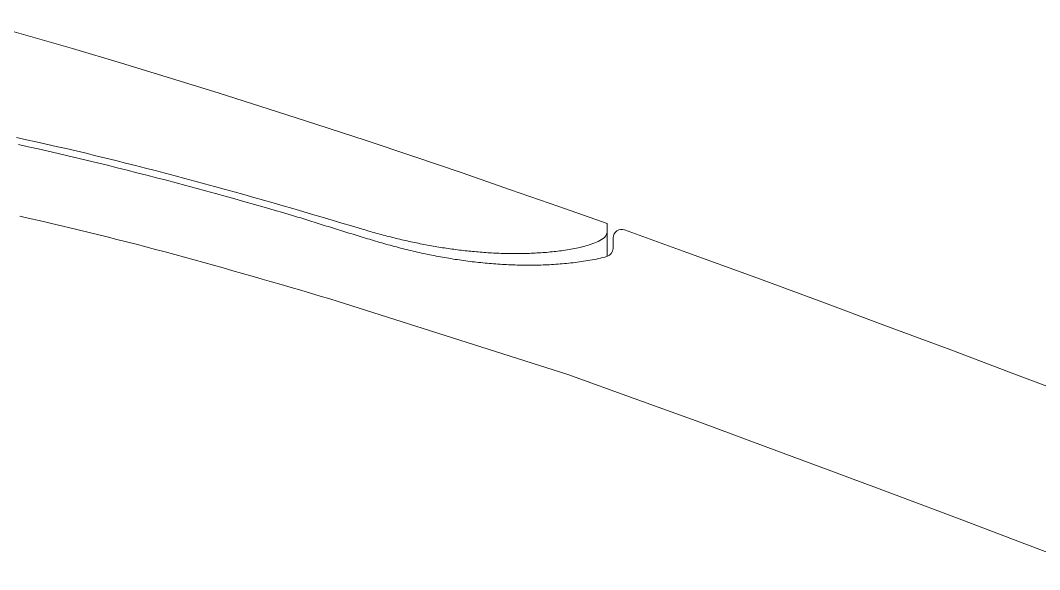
# Model space of a CAD drawing. Extents: x -5208 to -4788, y -2139 to -1842.
# Drawn here: x -4945.8 to -4909.69, y -1956.77 to -1937.31 of the extents above; entities that cross this region are included whole.
import ezdxf

# ---------------------------------------------------------------- set-up
doc = ezdxf.new("R2010")
doc.units = 0
doc.header["$LTSCALE"] = 7
doc.layers.add('Trimetric', color=7, linetype='CONTINUOUS')

msp = doc.modelspace()

# ---------------------------------------------------------------- linework, layer by layer
at = {"layer": 'Trimetric', "color": 0, "linetype": 'Continuous', "lineweight": 18}
for points in [[(-4947.438, -1937.307), (-4945.695, -1937.803), (-4943.953, -1938.3), (-4942.217, -1938.821), (-4940.483, -1939.349), (-4938.751, -1939.882), (-4937.026, -1940.436), (-4935.301, -1940.991), (-4933.579, -1941.555), (-4931.861, -1942.131), (-4930.145, -1942.715), (-4928.433, -1943.307), (-4926.722, -1943.905), (-4925.014, -1944.509)], [(-4945.942, -1941.457), (-4945.589, -1941.534), (-4945.236, -1941.612), (-4944.883, -1941.691), (-4944.531, -1941.771), (-4944.178, -1941.852), (-4943.827, -1941.935), (-4943.475, -1942.018), (-4943.123, -1942.102), (-4942.772, -1942.187), (-4942.421, -1942.274), (-4942.071, -1942.361), (-4941.72, -1942.45), (-4941.37, -1942.539), (-4941.02, -1942.63), (-4940.67, -1942.721), (-4940.321, -1942.813), (-4939.972, -1942.906), (-4939.623, -1943), (-4939.274, -1943.095), (-4938.925, -1943.191), (-4938.577, -1943.286), (-4938.229, -1943.383), (-4937.881, -1943.481), (-4937.533, -1943.579), (-4937.185, -1943.678), (-4936.838, -1943.777), (-4936.49, -1943.877), (-4936.143, -1943.977), (-4935.796, -1944.079), (-4935.449, -1944.181), (-4935.103, -1944.282), (-4934.756, -1944.385), (-4934.41, -1944.489), (-4934.064, -1944.592), (-4933.717, -1944.696)], [(-4945.872, -1941.71), (-4945.52, -1941.786), (-4945.169, -1941.862), (-4944.818, -1941.942), (-4944.467, -1942.023), (-4944.117, -1942.103), (-4943.767, -1942.186), (-4943.417, -1942.27), (-4943.067, -1942.354), (-4942.718, -1942.441), (-4942.369, -1942.528), (-4942.02, -1942.615), (-4941.671, -1942.704), (-4941.323, -1942.794), (-4940.975, -1942.884), (-4940.627, -1942.975), (-4940.279, -1943.068), (-4939.932, -1943.161), (-4939.584, -1943.254), (-4939.237, -1943.349), (-4938.89, -1943.444), (-4938.544, -1943.54), (-4938.197, -1943.636), (-4937.851, -1943.734), (-4937.505, -1943.832), (-4937.159, -1943.931), (-4936.813, -1944.03), (-4936.468, -1944.13), (-4936.122, -1944.23)], [(-4945.825, -1944.247), (-4945.476, -1944.325), (-4945.13, -1944.403), (-4944.792, -1944.481), (-4944.447, -1944.563), (-4944.098, -1944.645), (-4943.756, -1944.727), (-4943.415, -1944.81), (-4943.071, -1944.895), (-4942.728, -1944.98), (-4942.386, -1945.067), (-4942.042, -1945.155), (-4941.699, -1945.243), (-4941.355, -1945.333), (-4941.013, -1945.423), (-4940.671, -1945.514), (-4940.327, -1945.607), (-4939.984, -1945.7), (-4939.64, -1945.794), (-4939.298, -1945.889), (-4938.953, -1945.984), (-4938.611, -1946.08), (-4938.269, -1946.177), (-4937.925, -1946.275), (-4937.582, -1946.372), (-4937.237, -1946.472), (-4936.897, -1946.57), (-4936.556, -1946.67), (-4936.209, -1946.772), (-4935.866, -1946.872), (-4935.526, -1946.973), (-4935.183, -1947.075), (-4934.837, -1947.179), (-4926.4, -1949.854)], [(-4925.014, -1944.822), (-4925.027, -1944.887), (-4925.059, -1944.946), (-4925.103, -1944.997), (-4925.155, -1945.039), (-4925.21, -1945.077), (-4925.268, -1945.111), (-4925.328, -1945.141), (-4925.389, -1945.17), (-4925.451, -1945.195), (-4925.514, -1945.219), (-4925.577, -1945.241), (-4925.641, -1945.263), (-4925.705, -1945.282), (-4925.77, -1945.301), (-4925.834, -1945.318), (-4925.9, -1945.334), (-4925.965, -1945.35), (-4926.031, -1945.364), (-4926.096, -1945.378), (-4926.162, -1945.392), (-4926.228, -1945.404), (-4926.294, -1945.416), (-4926.36, -1945.428), (-4926.426, -1945.439), (-4926.493, -1945.449), (-4926.559, -1945.459), (-4926.626, -1945.469), (-4926.692, -1945.477), (-4926.759, -1945.485), (-4926.826, -1945.493), (-4926.892, -1945.501), (-4926.959, -1945.508), (-4927.026, -1945.514), (-4927.093, -1945.521), (-4927.16, -1945.527), (-4927.227, -1945.532), (-4927.294, -1945.537), (-4927.361, -1945.541), (-4927.428, -1945.546), (-4927.495, -1945.55), (-4927.562, -1945.554), (-4927.629, -1945.557), (-4927.696, -1945.56), (-4927.763, -1945.563), (-4927.83, -1945.565), (-4927.897, -1945.567), (-4927.964, -1945.568), (-4928.031, -1945.569), (-4928.099, -1945.57), (-4928.166, -1945.57), (-4928.233, -1945.57), (-4928.3, -1945.571), (-4928.367, -1945.571), (-4928.434, -1945.57), (-4928.502, -1945.569), (-4928.569, -1945.567), (-4928.636, -1945.566), (-4928.703, -1945.564), (-4928.77, -1945.563), (-4928.837, -1945.56), (-4928.904, -1945.557), (-4928.971, -1945.554), (-4929.038, -1945.551), (-4929.106, -1945.548), (-4929.173, -1945.543), (-4929.24, -1945.539), (-4929.307, -1945.534), (-4929.374, -1945.53), (-4929.441, -1945.526), (-4929.508, -1945.52), (-4929.574, -1945.514), (-4929.641, -1945.508), (-4929.708, -1945.502), (-4929.775, -1945.497), (-4929.842, -1945.491), (-4929.909, -1945.483), (-4929.975, -1945.476), (-4930.042, -1945.468), (-4930.109, -1945.461), (-4930.176, -1945.453), (-4930.242, -1945.446), (-4930.309, -1945.438), (-4930.376, -1945.429), (-4930.442, -1945.42), (-4930.509, -1945.411), (-4930.575, -1945.402), (-4930.642, -1945.392), (-4930.708, -1945.382), (-4930.775, -1945.372), (-4930.841, -1945.362), (-4930.907, -1945.352), (-4930.974, -1945.341), (-4931.04, -1945.33), (-4931.106, -1945.319), (-4931.172, -1945.307), (-4931.238, -1945.295), (-4931.304, -1945.283), (-4931.37, -1945.271), (-4931.436, -1945.259), (-4931.502, -1945.247), (-4931.568, -1945.233), (-4931.634, -1945.22), (-4931.7, -1945.206), (-4931.766, -1945.193), (-4931.831, -1945.179), (-4931.897, -1945.166), (-4931.963, -1945.152), (-4932.028, -1945.137), (-4932.094, -1945.122), (-4932.159, -1945.107), (-4932.225, -1945.093), (-4932.29, -1945.078), (-4932.356, -1945.063), (-4932.421, -1945.047), (-4932.486, -1945.031), (-4932.551, -1945.015), (-4932.617, -1944.998), (-4932.682, -1944.982), (-4932.747, -1944.966), (-4932.812, -1944.95), (-4932.877, -1944.932), (-4932.942, -1944.915), (-4933.007, -1944.897), (-4933.071, -1944.88), (-4933.136, -1944.862), (-4933.201, -1944.845), (-4933.266, -1944.827), (-4933.33, -1944.808), (-4933.395, -1944.79), (-4933.459, -1944.771), (-4933.524, -1944.752), (-4933.588, -1944.733), (-4933.653, -1944.714), (-4933.717, -1944.696)], [(-4925.014, -1944.822), (-4925.014, -1944.665), (-4925.014, -1944.509)], [(-4925.014, -1945.665), (-4925.014, -1944.822)], [(-4907.8, -1956.771), (-4910.118, -1955.887), (-4912.44, -1955.012), (-4914.765, -1954.136), (-4917.086, -1953.268), (-4919.411, -1952.405), (-4921.73, -1951.549), (-4924.057, -1950.704), (-4926.4, -1949.854)]]:
    msp.add_lwpolyline(points, dxfattribs=at)
msp.add_lwpolyline([(-4936.122, -1944.23), (-4936.049, -1944.253), (-4935.977, -1944.275), (-4935.904, -1944.298), (-4935.831, -1944.321), (-4935.759, -1944.344), (-4935.686, -1944.367), (-4935.613, -1944.389), (-4935.541, -1944.412), (-4935.468, -1944.435), (-4935.395, -1944.458), (-4935.323, -1944.48), (-4935.25, -1944.503), (-4935.177, -1944.526), (-4935.105, -1944.549), (-4935.032, -1944.571), (-4934.959, -1944.594), (-4934.887, -1944.616), (-4934.814, -1944.639), (-4934.741, -1944.661), (-4934.668, -1944.684), (-4934.596, -1944.706), (-4934.523, -1944.729), (-4934.45, -1944.752), (-4934.377, -1944.774), (-4934.305, -1944.797), (-4934.232, -1944.819), (-4934.159, -1944.842), (-4934.086, -1944.864), (-4934.014, -1944.886), (-4933.941, -1944.909), (-4933.868, -1944.931), (-4933.795, -1944.953), (-4933.722, -1944.976), (-4933.65, -1944.998), (-4933.577, -1945.02), (-4933.504, -1945.043), (-4933.431, -1945.065), (-4933.358, -1945.087), (-4933.285, -1945.109), (-4933.212, -1945.13), (-4933.139, -1945.152), (-4933.066, -1945.173), (-4932.993, -1945.194), (-4932.92, -1945.215), (-4932.847, -1945.237), (-4932.773, -1945.257), (-4932.7, -1945.277), (-4932.626, -1945.296), (-4932.553, -1945.316), (-4932.479, -1945.336), (-4932.405, -1945.355), (-4932.332, -1945.375), (-4932.258, -1945.394), (-4932.184, -1945.412), (-4932.11, -1945.43), (-4932.036, -1945.448), (-4931.962, -1945.466), (-4931.888, -1945.484), (-4931.814, -1945.501), (-4931.74, -1945.517), (-4931.665, -1945.534), (-4931.591, -1945.551), (-4931.517, -1945.567), (-4931.442, -1945.583), (-4931.367, -1945.598), (-4931.293, -1945.613), (-4931.218, -1945.627), (-4931.143, -1945.642), (-4931.069, -1945.657), (-4930.994, -1945.672), (-4930.919, -1945.685), (-4930.844, -1945.698), (-4930.769, -1945.712), (-4930.694, -1945.725), (-4930.619, -1945.738), (-4930.544, -1945.751), (-4930.469, -1945.763), (-4930.393, -1945.775), (-4930.318, -1945.786), (-4930.243, -1945.797), (-4930.168, -1945.808), (-4930.092, -1945.819), (-4930.017, -1945.829), (-4929.941, -1945.839), (-4929.866, -1945.849), (-4929.79, -1945.858), (-4929.714, -1945.867), (-4929.639, -1945.876), (-4929.563, -1945.884), (-4929.487, -1945.892), (-4929.412, -1945.9), (-4929.336, -1945.907), (-4929.26, -1945.914), (-4929.184, -1945.921), (-4929.108, -1945.927), (-4929.032, -1945.933), (-4928.956, -1945.939), (-4928.88, -1945.944), (-4928.804, -1945.949), (-4928.728, -1945.954), (-4928.652, -1945.958), (-4928.576, -1945.962), (-4928.5, -1945.966), (-4928.424, -1945.969), (-4928.348, -1945.972), (-4928.272, -1945.975), (-4928.196, -1945.976), (-4928.12, -1945.978), (-4928.044, -1945.98), (-4927.968, -1945.98), (-4927.891, -1945.981), (-4927.815, -1945.981), (-4927.739, -1945.982), (-4927.663, -1945.981), (-4927.587, -1945.98), (-4927.511, -1945.979), (-4927.435, -1945.977), (-4927.358, -1945.976), (-4927.282, -1945.974), (-4927.206, -1945.971), (-4927.13, -1945.968), (-4927.054, -1945.964), (-4926.978, -1945.96), (-4926.902, -1945.956), (-4926.826, -1945.951), (-4926.75, -1945.945), (-4926.674, -1945.939), (-4926.598, -1945.933), (-4926.522, -1945.926), (-4926.447, -1945.919), (-4926.371, -1945.912), (-4926.295, -1945.903), (-4926.219, -1945.895), (-4926.144, -1945.886), (-4926.068, -1945.876), (-4925.993, -1945.866), (-4925.917, -1945.855), (-4925.842, -1945.844), (-4925.767, -1945.832), (-4925.692, -1945.819), (-4925.617, -1945.807), (-4925.542, -1945.792), (-4925.467, -1945.778), (-4925.392, -1945.763), (-4925.318, -1945.747), (-4925.244, -1945.73), (-4925.17, -1945.713), (-4925.096, -1945.694), (-4925.022, -1945.674), (-4925.017, -1945.672, 0.329377), (-4924.8, -1945.389), (-4924.793, -1945.009, -0.514714), (-4924.391, -1944.732), (-4922.181, -1945.534), (-4919.839, -1946.384), (-4917.502, -1947.247), (-4915.166, -1948.114), (-4912.832, -1948.987), (-4910.5, -1949.865), (-4908.169, -1950.744)], format="xyb", dxfattribs=at)

doc.saveas('drawing.dxf')
